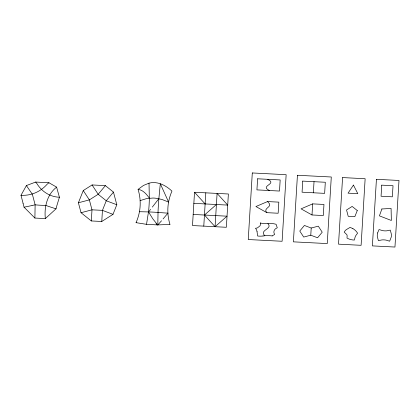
<?xml version="1.0" encoding="UTF-8"?>
<svg xmlns="http://www.w3.org/2000/svg" width="420" height="420" viewBox="0 0 420 420"><rect width="100%" height="100%" fill="white"/><g stroke="black" fill="none" stroke-linecap="round" stroke-linejoin="round"><path stroke-width="0.63" d="M26.397 185.577L35.653 182.065L48.946 182.742L56.595 187.126L59.414 197.243L56.826 205.763A65.053 6.841 -69.3 0 0 56.012 208.829L45.344 218.594L34.897 218.059L35.123 204.818L33.884 200.062L32.371 194.323L26.397 185.577L21 195.279L23.058 203.275M45.344 218.594C44.084 206.992 47.108 194.565 56.595 187.126M136.075 222.663L146.522 224.343L148.607 211.108A29.521 5.313 -88.5 0 0 149.336 199.096L149.021 183.162C157.469 180.899 165.937 185.462 171.953 191.105A51.938 50.967 -11.9 0 0 168.578 202.062A47.817 46.925 -11.9 0 0 167.916 213.161L163.06 218.957M91.319 220.946L91.996 209.827L89.36 199.894L83.26 190.554L92.08 184.952L105.373 185.63L113.458 192.103L116.812 204.745L112.99 214.347L101.766 221.482L91.319 220.946L81.034 212.714L78.398 202.776L83.26 190.554M101.766 221.482L102.443 210.362L106.265 200.76L113.458 192.103M194.523 192.26L192.502 225.55L226.359 227.283L228.38 193.993L194.523 192.26L205.133 203.936M203.784 226.128L205.805 192.838M216.421 204.514L204.461 215.03L215.072 226.706L217.093 193.415L227.703 205.091L193.851 203.359M310.774 235.2L311.209 228.029L318.286 226.165L322.224 232.192L317.583 237.773L310.774 235.2L303.702 237.064L299.764 231.042L304.406 225.456L311.209 228.029M312.002 214.972L312.68 203.873L323.962 204.451L323.29 215.549L312.002 214.972L301.056 208.845L312.68 203.873M313.352 192.78L314.024 181.681M136.064 222.658A51.938 50.967 -11.9 0 0 139.456 211.706A47.817 46.925 -11.9 0 0 140.112 200.608L146.438 198.639L152.88 198.041A10.715 3.628 4 0 1 155.258 198.161L161.863 199.432L168.593 202.067L160.309 183.74L158.776 199.579A29.521 2.378 -85.6 0 0 158.046 211.591L157.81 224.921L169.932 224.396M152.334 207.086L158.844 198.686M150.57 209.386L148.517 211.927L139.435 211.701M105.373 185.63L98.18 194.287L89.36 199.894L78.398 202.776M161.558 220.763L157.81 224.921L146.522 224.343M215.072 226.706L227.031 216.184L193.174 214.452M140.128 200.608A51.938 50.967 -11.9 0 0 138.085 189.378L143.514 185.419L149.021 183.162M267.54 201.563L255.917 206.535L266.863 212.662L278.15 213.239L278.822 202.141L267.54 201.563A12.579 12.348 -11.9 0 1 268.202 202.319C273.672 207.076 262.39 207.884 266.863 212.662M81.034 212.714L91.996 209.827L102.443 210.362L112.99 214.347M32.109 205.517L35.123 204.818L37.102 205.007A17.95 3.339 3.5 0 0 43.633 205.343L45.57 205.354A38.782 6.253 21.7 0 0 49.817 206.813L56.012 208.834M31.936 205.553L24.056 207.197A61.724 0.604 75.3 0 0 23.058 203.28M263.046 235.951L264.873 235.73A34.078 33.437 -11.9 0 1 272.181 235.935M21 195.279C31.101 195.862 40.435 191.846 47.145 184.228A36.965 5.539 -51.3 0 1 48.946 182.742M167.916 213.161L154.403 212.2A10.715 0.304 3 0 0 152.029 212.079L148.517 211.927L152.744 218.731L156.56 223.597M138.096 189.373C143.141 190.034 146.653 194.255 149.352 198.198M59.414 197.243C50.059 196.917 41.764 191.599 36.971 183.703A36.965 2.541 57.6 0 0 35.653 182.065M116.812 204.745L106.265 200.76L98.18 194.287L92.08 184.952M352.847 228.606L350.107 227.378L346.227 229.672A7.76 7.613 -11.9 0 0 344.211 232.129L346.784 234.607A3.938 3.864 -11.9 0 1 347.146 235.704L347.004 238.061A15.351 15.068 -11.9 0 0 353.866 240.035L354.365 240.056L355.105 237.116A11.204 10.994 -11.9 0 1 355.924 235.41L357.599 233.173L356.543 231.74A13.004 12.763 -11.9 0 0 352.863 228.585M34.897 218.059L24.056 207.197M264.873 235.73C258.783 229.95 273.142 229.078 267.908 223.624C268.732 223.555 269.551 223.487 270.38 223.493A18.937 18.58 -11.9 0 1 276.098 224.306A26.429 25.935 -11.9 0 0 277.321 227.75L275.73 228.627A4.856 4.767 -11.9 0 0 274.397 230.165A4.378 4.295 -11.9 0 0 274.108 230.848A4.111 4.037 -11.9 0 0 273.992 232.964L274.649 234.507L273.556 235.084A23.971 23.52 -11.9 0 0 272.181 235.914M257.019 231.404L257.602 235.993A19.908 19.535 -11.9 0 0 263.046 235.972M169.948 224.39A51.938 50.967 -11.9 0 1 167.9 213.161M157.337 224.984A17.493 6.667 37.6 0 1 156.046 223.587M267.813 223.603A21.934 21.525 -11.9 0 1 260.358 222.994M260.379 222.957A3.785 3.712 -11.9 0 1 259.917 225.913L257.512 227.819A6.431 6.311 -11.9 0 1 255.575 228.249A11.235 11.025 -11.9 0 1 257.035 231.399M267.755 179.314A15.976 15.682 -11.9 0 1 268.574 179.839C276.538 183.944 260.558 185.897 268.522 190.003A15.976 15.682 -11.9 0 0 269.341 190.523M252.294 172.956L248.252 239.537L282.109 241.269L286.151 174.689L252.294 172.956M257.602 178.794L256.925 189.887L279.5 191.047L280.171 179.949L257.602 178.794M297.433 175.266L293.391 241.847L327.248 243.579L331.291 176.999L297.433 175.266M302.741 181.104L302.069 192.203L324.639 193.358L325.311 182.259L302.741 181.104M342.573 177.576L338.531 244.157L361.1 245.311L365.143 178.731L342.573 177.576M376.43 179.309L372.388 245.889L394.957 247.044L399 180.464L376.43 179.309M381.738 185.147L381.061 196.245L392.348 196.822L393.02 185.724L381.738 185.147M377.617 232.937L377.465 233.625A11.372 11.156 -11.9 0 0 377.296 236.402L378.368 240.629L381.948 239.915A15.194 14.91 -11.9 0 1 386.18 240.13L389.65 241.206L391.225 237.111A11.372 11.156 -11.9 0 0 391.398 234.339L390.327 230.113L386.747 230.822A15.194 14.91 -11.9 0 1 382.515 230.606L379.04 229.535L377.617 232.937M381.875 208.976L379.418 215.859L391.361 220.479L391.078 208.446L381.875 208.976M357.278 210.536L354.853 216.631L348.217 216.295L346.542 209.984L352.144 206.425L357.278 210.536M353.441 185.089L348.049 193.163L357.819 193.662L353.441 185.089"/></g></svg>
